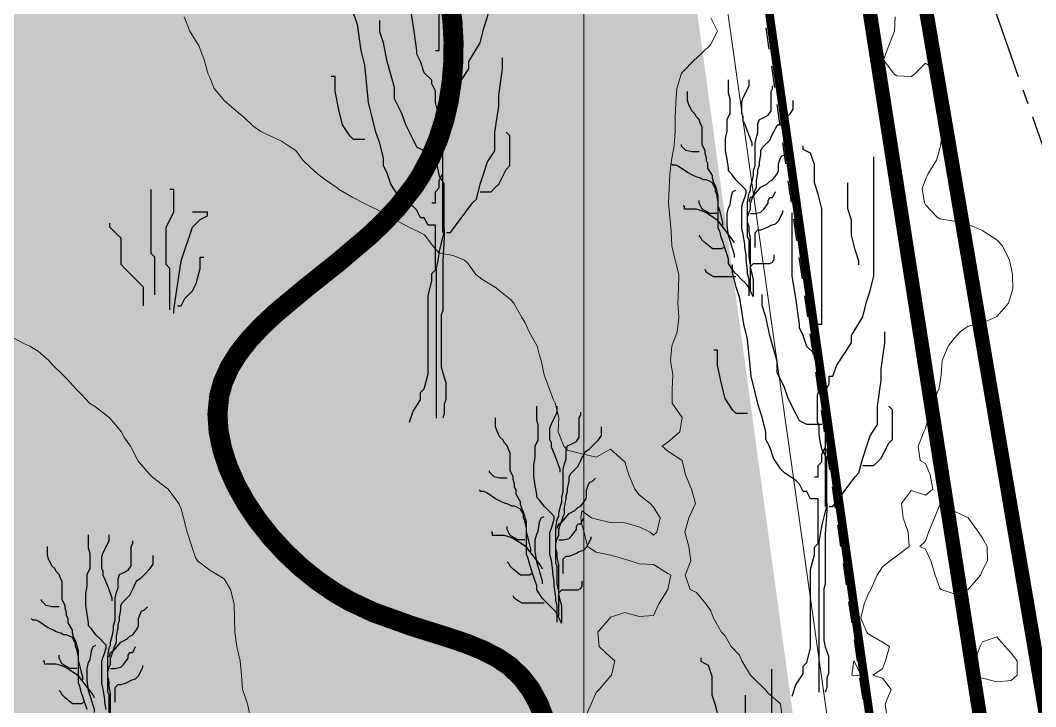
# Model space of a CAD drawing. Header units: centimetres. Extents: x 0 to 642158, y -847 to 649707.
# Drawn here: x 617047.13 to 617082.6, y 621313.15 to 621337.13 of the extents above; entities that cross this region are included whole.
import ezdxf

# ---------------------------------------------------------------- set-up
doc = ezdxf.new("R2010")
doc.units = ezdxf.units.CM
doc.header["$MEASUREMENT"] = 0
for name, pattern in [('ACAD_ISO08W100', [36, 24, -3, 6, -3]), ('CENTERX2', [4, 2.5, -0.5, 0.5, -0.5]), ('JIS_02_0.7', [1.35, 0.75, -0.6])]:
    doc.linetypes.add(name, pattern=pattern)
for name, color, linetype, lineweight in [('MEV_grille', 254, 'Continuous', 9), ('MEV_legende 500e', 7, 'Continuous', 9), ('MEV_schema paysager_V', 7, 'Continuous', 20), ('MEV_vegetal_V', 7, 'Continuous', 25), ('WAL_parcellaire agricole', 7, 'JIS_02_0.7', 25), ('WAL_topographie 0.5', 253, 'Continuous', 20)]:
    doc.layers.add(name, color=color, linetype=linetype, lineweight=lineweight)
doc.layers.add('MEV_vegetal_Ha', color=104, linetype='Continuous', lineweight=15, transparency=0.31)
doc.layers.add('MEV_vegetal_Hide', color=7, linetype='Continuous', lineweight=15, plot=False, transparency=0.76)
doc.layers.add('SPW_parcellaire cadastral', color=7, linetype='CENTERX2', lineweight=25, true_color=0xff0542)
picture_1 = doc.add_image_def('image2.png', size_in_pixel=(6614, 11023))

# ---------------------------------------------------------------- blocks, each defined once
blk = doc.blocks.new('legende vegetal')
for points in [[(617051.731, 621327.352), (617051.731, 621328.665), (617051.6, 621328.797), (617051.6, 621331.029)], [(617052.257, 621326.827), (617052.257, 621328.271), (617052.125, 621328.403), (617052.125, 621329.716), (617052.388, 621330.241), (617052.388, 621331.029), (617052.257, 621331.029)], [(617052.388, 621326.696), (617052.388, 621326.827), (617052.651, 621328.534), (617053.045, 621329.716), (617053.308, 621329.979), (617053.57, 621330.11), (617053.57, 621330.241), (617053.045, 621330.241)], [(617051.337, 621326.958), (617051.337, 621327.615), (617051.206, 621327.746), (617050.943, 621328.009), (617050.812, 621328.14), (617050.68, 621328.271), (617050.549, 621328.403), (617050.549, 621329.322), (617050.418, 621329.453), (617050.286, 621329.585), (617050.155, 621329.716), (617050.155, 621329.847)], [(617052.519, 621326.958), (617052.651, 621326.958), (617052.782, 621327.221), (617053.045, 621327.484), (617053.176, 621327.746), (617053.308, 621328.271), (617053.308, 621328.665), (617053.439, 621328.665)]]:
    blk.add_lwpolyline(points)
at = {"layer": 'MEV_vegetal_V'}
for points in [[(617061.534, 621335.887), (617061.664, 621335.887), (617061.664, 621339.913), (617061.534, 621340.433), (617061.404, 621340.823), (617061.404, 621341.472), (617061.274, 621341.861), (617061.015, 621341.991), (617061.015, 621342.121)], [(617061.404, 621330.562), (617061.534, 621330.562), (617061.534, 621330.951), (617061.664, 621331.081), (617061.664, 621331.341), (617061.794, 621331.601), (617061.794, 621333.549), (617061.924, 621333.809), (617061.924, 621334.068), (617062.054, 621334.068), (617062.184, 621334.458), (617062.703, 621335.237), (617062.703, 621335.497), (617063.093, 621336.147), (617063.223, 621336.666), (617063.353, 621337.056), (617063.483, 621337.575), (617063.483, 621341.732)], [(617061.794, 621329.523), (617061.794, 621333.289), (617061.664, 621333.549), (617061.534, 621334.068), (617061.534, 621334.458), (617061.404, 621334.718), (617061.404, 621334.848), (617061.144, 621335.108), (617061.015, 621335.497), (617060.884, 621335.757), (617060.884, 621335.887), (617060.755, 621336.796), (617060.625, 621337.575), (617060.625, 621339.783)], [(617060.625, 621322.899), (617060.755, 621323.288), (617061.015, 621323.678), (617061.015, 621323.938), (617061.144, 621324.068), (617061.274, 621324.587), (617061.274, 621327.315), (617061.404, 621327.834), (617061.404, 621328.094), (617061.534, 621328.224), (617061.534, 621329.782), (617061.274, 621329.782), (617061.144, 621330.042), (617061.015, 621330.042), (617060.884, 621330.302), (617060.755, 621330.432), (617060.365, 621330.692), (617060.235, 621330.822), (617059.975, 621331.211), (617059.845, 621331.601), (617059.715, 621331.861), (617059.715, 621332.12), (617059.585, 621332.64), (617059.455, 621333.03), (617059.325, 621333.549), (617059.196, 621334.068), (617059.065, 621335.367), (617058.935, 621335.887), (617058.806, 621336.796), (617058.676, 621337.186)], [(617061.664, 621332.38), (617061.144, 621332.38), (617060.884, 621332.51), (617060.755, 621332.77), (617060.495, 621333.289), (617060.365, 621333.679), (617060.105, 621334.199), (617060.105, 621334.588), (617059.845, 621335.497), (617059.715, 621336.147), (617059.585, 621336.536), (617059.585, 621336.926)], [(617061.924, 621329.523), (617062.054, 621329.523), (617062.834, 621330.562), (617062.963, 621330.692), (617063.093, 621331.211), (617063.223, 621331.601), (617063.353, 621331.991), (617063.613, 621332.38), (617063.613, 621333.03), (617063.743, 621333.939), (617063.743, 621334.328), (617063.873, 621335.237), (617063.873, 621335.627)], [(617059.065, 621332.77), (617058.676, 621332.77), (617058.546, 621332.9), (617058.286, 621333.289), (617058.156, 621333.809), (617058.026, 621334.458), (617058.026, 621334.978), (617057.896, 621334.978)], [(617072.494, 621327.312), (617072.494, 621327.877), (617072.442, 621328.082), (617072.442, 621328.185), (617072.391, 621328.595), (617072.391, 621328.749), (617072.34, 621329.006), (617072.34, 621329.108), (617072.288, 621329.468), (617072.237, 621329.673), (617072.237, 621330.443), (617072.288, 621330.597), (617072.34, 621330.75), (617072.391, 621330.904), (617072.391, 621331.007), (617072.288, 621331.11), (617072.186, 621331.212), (617072.032, 621331.366), (617071.878, 621331.572), (617071.775, 621331.674), (617071.775, 621331.777), (617071.724, 621332.085), (617071.672, 621332.393), (617071.672, 621332.803), (617071.724, 621333.06), (617071.724, 621333.47), (617071.775, 621333.573), (617071.826, 621333.675), (617071.826, 621334.189), (617071.775, 621334.394), (617071.775, 621334.856)], [(617072.596, 621332.546), (617072.596, 621332.649), (617072.442, 621333.06), (617072.34, 621333.316), (617072.288, 621333.419), (617072.288, 621333.573), (617072.237, 621333.675), (617072.237, 621334.086), (617072.288, 621334.24), (617072.494, 621334.65), (617072.494, 621334.856)], [(617072.648, 621327.312), (617072.648, 621327.877), (617072.596, 621328.082), (617072.545, 621328.287), (617072.545, 621328.39), (617072.494, 621328.647), (617072.494, 621329.262), (617072.442, 621329.365), (617072.442, 621330.597), (617072.494, 621330.904), (617072.545, 621331.007), (617072.545, 621331.11), (617072.596, 621331.315), (617072.648, 621331.52), (617072.648, 621331.674), (617072.699, 621331.879), (617072.699, 621332.649), (617072.75, 621332.854), (617072.802, 621333.008), (617072.802, 621333.316), (617072.853, 621333.47), (617072.956, 621333.521), (617073.161, 621333.624), (617073.264, 621333.778), (617073.264, 621334.445), (617073.315, 621334.548), (617073.315, 621334.65)], [(617072.648, 621327.261), (617072.596, 621327.364), (617072.442, 621327.672), (617072.34, 621327.774), (617072.237, 621327.877), (617072.083, 621328.031), (617071.98, 621328.133), (617071.775, 621328.441), (617071.775, 621328.595), (617071.724, 621328.749), (617071.621, 621329.057), (617071.57, 621329.211), (617071.518, 621329.365), (617071.467, 621329.57), (617071.416, 621329.673), (617071.416, 621330.802), (617071.364, 621331.007), (617071.313, 621331.161), (617071.262, 621331.264), (617071.21, 621331.418), (617071.21, 621331.52), (617071.056, 621331.777), (617071.056, 621331.931), (617071.005, 621332.033), (617071.005, 621332.136), (617070.954, 621332.29), (617070.954, 621332.393), (617070.902, 621332.495), (617070.851, 621332.598), (617070.851, 621333.214), (617070.8, 621333.316), (617070.748, 621333.47), (617070.646, 621333.573), (617070.594, 621333.675), (617070.492, 621333.778), (617070.44, 621333.881), (617070.389, 621333.983), (617070.338, 621334.137), (617070.338, 621334.445)], [(617061.568, 621323.034), (617061.568, 621328.275), (617061.623, 621328.549), (617061.677, 621328.876), (617061.841, 621329.531), (617061.841, 621331.224), (617061.677, 621331.496), (617061.623, 621331.715), (617061.568, 621332.043), (617061.568, 621332.316), (617061.513, 621332.479), (617061.513, 621333.407), (617061.568, 621333.571), (617061.623, 621333.79), (617061.623, 621333.844)], [(617072.545, 621327.518), (617072.545, 621329.314), (617072.494, 621329.57), (617072.494, 621329.724), (617072.442, 621329.878), (617072.442, 621330.083), (617072.494, 621330.237), (617072.545, 621330.34), (617072.545, 621330.545), (617072.596, 621330.699), (617072.648, 621330.853), (617072.699, 621331.007), (617072.75, 621331.11), (617072.75, 621331.315), (617072.802, 621331.623), (617072.802, 621331.725), (617072.853, 621331.879), (617072.853, 621331.982), (617072.904, 621332.239), (617072.904, 621332.393), (617072.956, 621332.495), (617073.212, 621332.752), (617073.315, 621332.957), (617073.366, 621333.06), (617073.418, 621333.162), (617073.469, 621333.265), (617073.623, 621333.367), (617073.726, 621333.47), (617073.931, 621333.675), (617074.034, 621333.829), (617074.034, 621334.137)], [(617063.093, 621330.951), (617063.483, 621330.951), (617063.613, 621331.081), (617063.743, 621331.211), (617064.003, 621331.731), (617064.133, 621331.861), (617064.133, 621332.9), (617064.003, 621333.03)], [(617070.748, 621332.341), (617070.492, 621332.341), (617070.286, 621332.393), (617070.132, 621332.546), (617070.132, 621332.598)], [(617074.901, 621326.32), (617075.032, 621326.32), (617075.032, 621330.346), (617074.901, 621330.866), (617074.772, 621331.256), (617074.772, 621331.905), (617074.642, 621332.294), (617074.382, 621332.424), (617074.382, 621332.554)], [(617072.494, 621330.597), (617072.545, 621330.75), (617072.648, 621330.802), (617072.904, 621331.11), (617073.11, 621331.212), (617073.212, 621331.315), (617073.315, 621331.366), (617073.469, 621331.572), (617073.52, 621331.674), (617073.52, 621331.931), (617073.572, 621332.085), (617073.623, 621332.187), (617073.726, 621332.239), (617073.828, 621332.341)], [(617074.772, 621320.995), (617074.901, 621320.995), (617074.901, 621321.384), (617075.032, 621321.514), (617075.032, 621321.774), (617075.162, 621322.034), (617075.162, 621323.982), (617075.291, 621324.242), (617075.291, 621324.501), (617075.421, 621324.501), (617075.552, 621324.891), (617076.071, 621325.67), (617076.071, 621325.93), (617076.461, 621326.58), (617076.591, 621327.099), (617076.72, 621327.489), (617076.851, 621328.008), (617076.851, 621332.164)], [(617071.57, 621329.776), (617071.57, 621329.878), (617071.467, 621330.289), (617071.416, 621330.443), (617071.416, 621330.597), (617071.364, 621330.853), (617071.313, 621330.956), (617071.313, 621331.058), (617071.262, 621331.161), (617071.21, 621331.264), (617071.108, 621331.315), (617071.005, 621331.366), (617070.902, 621331.366), (617070.8, 621331.418), (617070.646, 621331.469), (617070.543, 621331.52), (617070.338, 621331.623), (617070.184, 621331.725), (617070.03, 621331.828), (617069.927, 621331.879), (617069.824, 621331.879), (617069.773, 621331.931)], [(617071.98, 621328.647), (617071.98, 621328.749), (617071.775, 621329.416), (617071.724, 621329.776), (617071.724, 621330.186), (617071.775, 621330.391), (617071.826, 621330.494), (617071.878, 621330.802), (617071.929, 621330.956), (617072.032, 621331.007)], [(617076.331, 621328.398), (617076.331, 621328.528), (617076.201, 621328.918), (617076.071, 621329.437), (617076.071, 621329.957), (617075.941, 621330.346), (617075.941, 621331.256)], [(617071.364, 621330.186), (617071.108, 621330.186), (617070.851, 621330.34), (617070.748, 621330.545), (617070.748, 621330.648)], [(617072.545, 621330.186), (617072.699, 621330.186), (617072.904, 621330.237), (617073.007, 621330.34), (617073.161, 621330.545), (617073.161, 621330.648), (617073.212, 621330.75), (617073.315, 621330.75), (617073.366, 621330.853), (617073.418, 621330.956)], [(617071.98, 621329.16), (617071.929, 621329.262), (617071.416, 621329.929), (617071.262, 621330.032), (617070.954, 621330.237), (617070.8, 621330.289), (617070.646, 621330.34), (617070.235, 621330.34), (617070.235, 621330.443), (617070.184, 621330.443)], [(617072.699, 621329.006), (617072.699, 621329.519), (617072.802, 621329.622), (617072.904, 621329.622), (617073.058, 621329.673), (617073.161, 621329.724), (617073.264, 621329.776), (617073.418, 621329.827), (617073.52, 621329.929), (617073.572, 621330.032), (617073.674, 621330.237), (617073.674, 621330.289)], [(617075.162, 621319.956), (617075.162, 621323.722), (617075.032, 621323.982), (617074.901, 621324.501), (617074.901, 621324.891), (617074.772, 621325.151), (617074.772, 621325.281), (617074.512, 621325.54), (617074.382, 621325.93), (617074.252, 621326.19), (617074.252, 621326.32), (617074.122, 621327.229), (617073.992, 621328.008), (617073.992, 621330.216)], [(617061.841, 621329.64), (617061.841, 621329.367), (617061.787, 621328.549), (617061.787, 621326.801), (617061.732, 621326.638), (617061.732, 621324.836), (617061.787, 621324.617), (617061.841, 621324.454), (617061.896, 621324.29), (617061.896, 621323.689), (617061.841, 621323.526), (617061.841, 621323.198), (617061.787, 621323.034)], [(617071.621, 621329.006), (617071.518, 621328.954), (617071.21, 621328.954), (617070.954, 621329.16), (617070.851, 621329.262), (617070.8, 621329.365), (617070.748, 621329.416)], [(617072.545, 621328.185), (617072.545, 621328.339), (617072.648, 621328.441), (617073.212, 621328.441), (617073.315, 621328.493), (617073.366, 621328.595), (617073.366, 621328.749)], [(617072.032, 621327.98), (617071.262, 621327.98), (617071.159, 621328.031), (617071.005, 621328.133), (617070.954, 621328.236)], [(617073.992, 621313.332), (617074.122, 621313.721), (617074.382, 621314.111), (617074.382, 621314.371), (617074.512, 621314.501), (617074.642, 621315.02), (617074.642, 621317.748), (617074.772, 621318.267), (617074.772, 621318.527), (617074.901, 621318.657), (617074.901, 621320.215), (617074.642, 621320.215), (617074.512, 621320.475), (617074.382, 621320.475), (617074.252, 621320.735), (617074.122, 621320.865), (617073.732, 621321.125), (617073.602, 621321.254), (617073.343, 621321.644), (617073.213, 621322.034), (617073.082, 621322.294), (617073.082, 621322.553), (617072.953, 621323.073), (617072.823, 621323.463), (617072.693, 621323.982), (617072.563, 621324.501), (617072.433, 621325.8), (617072.303, 621326.32), (617072.173, 621327.229), (617072.043, 621327.619), (617071.913, 621328.138), (617071.913, 621328.398)], [(617075.032, 621322.813), (617074.512, 621322.813), (617074.252, 621322.943), (617074.122, 621323.203), (617073.862, 621323.722), (617073.732, 621324.112), (617073.472, 621324.632), (617073.472, 621325.021), (617073.213, 621325.93), (617073.082, 621326.58), (617072.953, 621326.969), (617072.953, 621327.359)], [(617075.291, 621319.956), (617075.421, 621319.956), (617076.201, 621320.995), (617076.331, 621321.125), (617076.461, 621321.644), (617076.591, 621322.034), (617076.72, 621322.423), (617076.981, 621322.813), (617076.981, 621323.463), (617077.11, 621324.371), (617077.11, 621324.761), (617077.24, 621325.67), (617077.24, 621326.06)], [(617072.433, 621323.203), (617072.043, 621323.203), (617071.913, 621323.333), (617071.653, 621323.722), (617071.524, 621324.242), (617071.394, 621324.891), (617071.394, 621325.411), (617071.263, 621325.411)], [(617074.935, 621313.467), (617074.935, 621318.708), (617074.99, 621318.981), (617075.045, 621319.309), (617075.209, 621319.964), (617075.209, 621321.657), (617075.045, 621321.929), (617074.99, 621322.148), (617074.935, 621322.476), (617074.935, 621322.748), (617074.881, 621322.912), (617074.881, 621323.84), (617074.935, 621324.004), (617074.99, 621324.222), (617074.99, 621324.277)], [(617065.79, 621315.913), (617065.79, 621316.478), (617065.739, 621316.683), (617065.739, 621316.786), (617065.687, 621317.196), (617065.687, 621317.35), (617065.636, 621317.607), (617065.636, 621317.709), (617065.584, 621318.068), (617065.533, 621318.274), (617065.533, 621319.043), (617065.584, 621319.197), (617065.636, 621319.351), (617065.687, 621319.505), (617065.687, 621319.608), (617065.584, 621319.71), (617065.482, 621319.813), (617065.328, 621319.967), (617065.174, 621320.172), (617065.071, 621320.275), (617065.071, 621320.378), (617065.02, 621320.685), (617064.969, 621320.993), (617064.969, 621321.404), (617065.02, 621321.66), (617065.02, 621322.071), (617065.071, 621322.174), (617065.123, 621322.276), (617065.123, 621322.789), (617065.071, 621322.995), (617065.071, 621323.456)], [(617065.893, 621321.147), (617065.893, 621321.25), (617065.739, 621321.66), (617065.636, 621321.917), (617065.584, 621322.02), (617065.584, 621322.174), (617065.533, 621322.276), (617065.533, 621322.687), (617065.584, 621322.841), (617065.79, 621323.251), (617065.79, 621323.456)], [(617065.944, 621315.913), (617065.944, 621316.478), (617065.893, 621316.683), (617065.841, 621316.888), (617065.841, 621316.991), (617065.79, 621317.247), (617065.79, 621317.863), (617065.739, 621317.966), (617065.739, 621319.197), (617065.79, 621319.505), (617065.841, 621319.608), (617065.841, 621319.71), (617065.893, 621319.916), (617065.944, 621320.121), (617065.944, 621320.275), (617065.995, 621320.48), (617065.995, 621321.25), (617066.046, 621321.455), (617066.098, 621321.609), (617066.098, 621321.917), (617066.149, 621322.071), (617066.252, 621322.122), (617066.457, 621322.225), (617066.56, 621322.379), (617066.56, 621323.046), (617066.611, 621323.148), (617066.611, 621323.251)], [(617076.461, 621321.384), (617076.851, 621321.384), (617076.981, 621321.514), (617077.11, 621321.644), (617077.371, 621322.164), (617077.5, 621322.294), (617077.5, 621323.333), (617077.371, 621323.463)], [(617065.944, 621315.862), (617065.893, 621315.965), (617065.739, 621316.272), (617065.636, 621316.375), (617065.533, 621316.478), (617065.379, 621316.632), (617065.276, 621316.734), (617065.071, 621317.042), (617065.071, 621317.196), (617065.02, 621317.35), (617064.917, 621317.658), (617064.866, 621317.812), (617064.815, 621317.966), (617064.763, 621318.171), (617064.712, 621318.274), (617064.712, 621319.403), (617064.66, 621319.608), (617064.609, 621319.762), (617064.558, 621319.864), (617064.506, 621320.018), (617064.506, 621320.121), (617064.352, 621320.378), (617064.352, 621320.531), (617064.301, 621320.634), (617064.301, 621320.737), (617064.25, 621320.891), (617064.25, 621320.993), (617064.199, 621321.096), (617064.147, 621321.199), (617064.147, 621321.814), (617064.096, 621321.917), (617064.045, 621322.071), (617063.942, 621322.174), (617063.891, 621322.276), (617063.788, 621322.379), (617063.736, 621322.481), (617063.685, 621322.584), (617063.634, 621322.738), (617063.634, 621323.046)], [(617065.841, 621316.118), (617065.841, 621317.914), (617065.79, 621318.171), (617065.79, 621318.325), (617065.739, 621318.479), (617065.739, 621318.684), (617065.79, 621318.838), (617065.841, 621318.941), (617065.841, 621319.146), (617065.893, 621319.3), (617065.944, 621319.454), (617065.995, 621319.608), (617066.046, 621319.71), (617066.046, 621319.916), (617066.098, 621320.224), (617066.098, 621320.326), (617066.149, 621320.48), (617066.149, 621320.583), (617066.2, 621320.839), (617066.2, 621320.993), (617066.252, 621321.096), (617066.508, 621321.352), (617066.611, 621321.558), (617066.663, 621321.66), (617066.714, 621321.763), (617066.765, 621321.866), (617066.919, 621321.968), (617067.022, 621322.071), (617067.227, 621322.276), (617067.33, 621322.43), (617067.33, 621322.738)], [(617064.045, 621320.942), (617063.788, 621320.942), (617063.582, 621320.993), (617063.428, 621321.147), (617063.428, 621321.199)], [(617065.79, 621319.197), (617065.841, 621319.351), (617065.944, 621319.403), (617066.2, 621319.71), (617066.406, 621319.813), (617066.508, 621319.916), (617066.611, 621319.967), (617066.765, 621320.172), (617066.817, 621320.275), (617066.817, 621320.531), (617066.868, 621320.685), (617066.919, 621320.788), (617067.022, 621320.839), (617067.124, 621320.942)], [(617064.866, 621318.376), (617064.866, 621318.479), (617064.763, 621318.889), (617064.712, 621319.043), (617064.712, 621319.197), (617064.66, 621319.454), (617064.609, 621319.556), (617064.609, 621319.659), (617064.558, 621319.762), (617064.506, 621319.864), (617064.404, 621319.916), (617064.301, 621319.967), (617064.199, 621319.967), (617064.096, 621320.018), (617063.942, 621320.07), (617063.839, 621320.121), (617063.634, 621320.224), (617063.48, 621320.326), (617063.326, 621320.429), (617063.223, 621320.48), (617063.121, 621320.48), (617063.069, 621320.531)], [(617075.209, 621320.073), (617075.209, 621319.8), (617075.154, 621318.981), (617075.154, 621317.234), (617075.099, 621317.071), (617075.099, 621315.269), (617075.154, 621315.05), (617075.209, 621314.887), (617075.263, 621314.723), (617075.263, 621314.122), (617075.209, 621313.958), (617075.209, 621313.631), (617075.154, 621313.467)], [(617065.276, 621317.247), (617065.276, 621317.35), (617065.071, 621318.017), (617065.02, 621318.376), (617065.02, 621318.787), (617065.071, 621318.992), (617065.123, 621319.095), (617065.174, 621319.403), (617065.225, 621319.556), (617065.328, 621319.608)], [(617065.841, 621318.787), (617065.995, 621318.787), (617066.2, 621318.838), (617066.303, 621318.941), (617066.457, 621319.146), (617066.457, 621319.249), (617066.508, 621319.351), (617066.611, 621319.351), (617066.663, 621319.454), (617066.714, 621319.556)], [(617050.032, 621312.856), (617049.981, 621313.113), (617049.981, 621313.216), (617049.93, 621313.575), (617049.878, 621313.78), (617049.878, 621314.55), (617049.93, 621314.704), (617049.981, 621314.858), (617050.032, 621315.011), (617050.032, 621315.114), (617049.93, 621315.217), (617049.827, 621315.319), (617049.673, 621315.473), (617049.519, 621315.679), (617049.416, 621315.781), (617049.416, 621315.884), (617049.365, 621316.192), (617049.314, 621316.5), (617049.314, 621316.91), (617049.365, 621317.167), (617049.365, 621317.577), (617049.416, 621317.68), (617049.468, 621317.782), (617049.468, 621318.296), (617049.416, 621318.501), (617049.416, 621318.963)], [(617050.238, 621316.654), (617050.238, 621316.756), (617050.084, 621317.167), (617049.981, 621317.423), (617049.93, 621317.526), (617049.93, 621317.68), (617049.878, 621317.782), (617049.878, 621318.193), (617049.93, 621318.347), (617050.135, 621318.757), (617050.135, 621318.963)], [(617065.276, 621317.761), (617065.225, 621317.863), (617064.712, 621318.53), (617064.558, 621318.633), (617064.25, 621318.838), (617064.096, 621318.889), (617063.942, 621318.941), (617063.531, 621318.941), (617063.531, 621319.043), (617063.48, 621319.043)], [(617064.66, 621318.787), (617064.404, 621318.787), (617064.147, 621318.941), (617064.045, 621319.146), (617064.045, 621319.249)], [(617050.135, 621312.754), (617050.135, 621313.369), (617050.084, 621313.472), (617050.084, 621314.704), (617050.135, 621315.011), (617050.186, 621315.114), (617050.186, 621315.217), (617050.238, 621315.422), (617050.289, 621315.627), (617050.289, 621315.781), (617050.34, 621315.986), (617050.34, 621316.756), (617050.391, 621316.961), (617050.443, 621317.115), (617050.443, 621317.423), (617050.494, 621317.577), (617050.597, 621317.628), (617050.802, 621317.731), (617050.905, 621317.885), (617050.905, 621318.552), (617050.956, 621318.655), (617050.956, 621318.757)], [(617065.995, 621317.607), (617065.995, 621318.12), (617066.098, 621318.222), (617066.2, 621318.222), (617066.354, 621318.274), (617066.457, 621318.325), (617066.56, 621318.376), (617066.714, 621318.428), (617066.817, 621318.53), (617066.868, 621318.633), (617066.97, 621318.838), (617066.97, 621318.889)], [(617049.365, 621312.856), (617049.262, 621313.164), (617049.211, 621313.318), (617049.16, 621313.472), (617049.108, 621313.677), (617049.057, 621313.78), (617049.057, 621314.909), (617049.006, 621315.114), (617048.954, 621315.268), (617048.903, 621315.371), (617048.851, 621315.525), (617048.851, 621315.627), (617048.697, 621315.884), (617048.697, 621316.038), (617048.646, 621316.14), (617048.646, 621316.243), (617048.595, 621316.397), (617048.595, 621316.5), (617048.544, 621316.602), (617048.492, 621316.705), (617048.492, 621317.321), (617048.441, 621317.423), (617048.39, 621317.577), (617048.287, 621317.68), (617048.236, 621317.782), (617048.133, 621317.885), (617048.082, 621317.988), (617048.03, 621318.09), (617047.979, 621318.244), (617047.979, 621318.552)], [(617050.186, 621311.625), (617050.186, 621313.421), (617050.135, 621313.677), (617050.135, 621313.831), (617050.084, 621313.985), (617050.084, 621314.19), (617050.135, 621314.344), (617050.186, 621314.447), (617050.186, 621314.652), (617050.238, 621314.806), (617050.289, 621314.96), (617050.34, 621315.114), (617050.391, 621315.217), (617050.391, 621315.422), (617050.443, 621315.73), (617050.443, 621315.833), (617050.494, 621315.986), (617050.494, 621316.089), (617050.545, 621316.346), (617050.545, 621316.5), (617050.597, 621316.602), (617050.854, 621316.859), (617050.956, 621317.064), (617051.008, 621317.167), (617051.059, 621317.269), (617051.11, 621317.372), (617051.264, 621317.475), (617051.367, 621317.577), (617051.572, 621317.782), (617051.675, 621317.936), (617051.675, 621318.244)], [(617064.917, 621317.607), (617064.815, 621317.555), (617064.506, 621317.555), (617064.25, 621317.761), (617064.147, 621317.863), (617064.096, 621317.966), (617064.045, 621318.017)], [(617065.841, 621316.786), (617065.841, 621316.939), (617065.944, 621317.042), (617066.508, 621317.042), (617066.611, 621317.093), (617066.663, 621317.196), (617066.663, 621317.35)], [(617065.328, 621316.58), (617064.558, 621316.58), (617064.455, 621316.632), (617064.301, 621316.734), (617064.25, 621316.837)], [(617048.39, 621316.448), (617048.133, 621316.448), (617047.927, 621316.5), (617047.773, 621316.654), (617047.773, 621316.705)], [(617050.135, 621314.704), (617050.186, 621314.858), (617050.289, 621314.909), (617050.545, 621315.217), (617050.751, 621315.319), (617050.854, 621315.422), (617050.956, 621315.473), (617051.11, 621315.679), (617051.162, 621315.781), (617051.162, 621316.038), (617051.213, 621316.192), (617051.264, 621316.294), (617051.367, 621316.346), (617051.469, 621316.448)], [(617049.211, 621313.883), (617049.211, 621313.985), (617049.108, 621314.396), (617049.057, 621314.55), (617049.057, 621314.704), (617049.006, 621314.96), (617048.954, 621315.063), (617048.954, 621315.165), (617048.903, 621315.268), (617048.851, 621315.371), (617048.749, 621315.422), (617048.646, 621315.473), (617048.544, 621315.473), (617048.441, 621315.525), (617048.287, 621315.576), (617048.184, 621315.627), (617047.979, 621315.73), (617047.825, 621315.833), (617047.671, 621315.935), (617047.568, 621315.986), (617047.466, 621315.986), (617047.414, 621316.038)], [(617049.621, 621312.754), (617049.621, 621312.856), (617049.416, 621313.523), (617049.365, 621313.883), (617049.365, 621314.293), (617049.416, 621314.498), (617049.468, 621314.601), (617049.519, 621314.909), (617049.57, 621315.063), (617049.673, 621315.114)], [(617050.186, 621314.293), (617050.34, 621314.293), (617050.545, 621314.344), (617050.648, 621314.447), (617050.802, 621314.652), (617050.802, 621314.755), (617050.854, 621314.858), (617050.956, 621314.858), (617051.008, 621314.96), (617051.059, 621315.063)], [(617049.006, 621314.293), (617048.749, 621314.293), (617048.492, 621314.447), (617048.39, 621314.652), (617048.39, 621314.755)], [(617071.332, 621308.429), (617071.462, 621308.429), (617071.462, 621312.456), (617071.332, 621312.975), (617071.202, 621313.365), (617071.202, 621314.014), (617071.072, 621314.404), (617070.812, 621314.534), (617070.812, 621314.664)], [(617049.621, 621313.267), (617049.57, 621313.369), (617049.057, 621314.037), (617048.903, 621314.139), (617048.595, 621314.344), (617048.441, 621314.396), (617048.287, 621314.447), (617047.876, 621314.447), (617047.876, 621314.55), (617047.825, 621314.55)], [(617050.34, 621313.113), (617050.34, 621313.626), (617050.443, 621313.729), (617050.545, 621313.729), (617050.699, 621313.78), (617050.802, 621313.831), (617050.905, 621313.883), (617051.059, 621313.934), (617051.162, 621314.037), (617051.213, 621314.139), (617051.315, 621314.344), (617051.315, 621314.396)], [(617071.202, 621303.104), (617071.332, 621303.104), (617071.332, 621303.494), (617071.462, 621303.624), (617071.462, 621303.883), (617071.592, 621304.143), (617071.592, 621306.091), (617071.722, 621306.351), (617071.722, 621306.611), (617071.852, 621306.611), (617071.982, 621307.001), (617072.501, 621307.78), (617072.501, 621308.04), (617072.891, 621308.689), (617073.021, 621309.208), (617073.151, 621309.598), (617073.281, 621310.118), (617073.281, 621314.274)], [(617049.262, 621313.113), (617049.16, 621313.062), (617048.851, 621313.062), (617048.595, 621313.267), (617048.492, 621313.369), (617048.441, 621313.472), (617048.39, 621313.523)], [(617072.761, 621310.507), (617072.761, 621310.637), (617072.631, 621311.027), (617072.501, 621311.546), (617072.501, 621312.066), (617072.372, 621312.456), (617072.372, 621313.365)]]:
    blk.add_lwpolyline(points, dxfattribs=at)
blk = doc.blocks.new('*U112')
at = {"layer": 'MEV_grille', "transparency": 33554687}
blk.add_lwpolyline([(0, 1825.476), (0, -1825.476)], dxfattribs=at)
blk = doc.blocks.new('*U113')
at = {"layer": 'MEV_grille', "color": 0, "linetype": 'ByBlock', "lineweight": -2, "transparency": 16777216}
blk.add_blockref('*U112', (1700, 0), dxfattribs=at)

msp = doc.modelspace()

# ---------------------------------------------------------------- hatches: boundary and pattern name
at = {"layer": 'MEV_vegetal_Ha'}
h = msp.add_hatch(color=256, dxfattribs=at)
h.dxf.hatch_style = 1
h.paths.add_polyline_path([(617050.979, 621226.816), (617084.471, 621236.937), (617064.668, 621382.23), (617023.574, 621370.684)])

# ---------------------------------------------------------------- linework, layer by layer
at = {"layer": 'MEV_legende 500e', "color": 100, "linetype": 'ACAD_ISO08W100', "ltscale": 0.2, "const_width": 0.3}
msp.add_lwpolyline([(617050.184, 621223.774), (617087.812, 621235.73), (617066.591, 621384.341), (617020.869, 621371.556)], close=True, dxfattribs=at)
at = {"layer": 'MEV_schema paysager_V', "color": 60, "const_width": 0.5}
for points in [[(617110.277, 621100.618), (617111.124, 621109.529), (617111.382, 621116.71), (617111.574, 621125.307), (617110.935, 621135.4), (617109.34, 621150.055), (617106.104, 621177.648), (617104.154, 621190.505), (617102.541, 621197.282), (617100.539, 621209.483), (617096.053, 621236.837), (617089.623, 621273.757), (617077.79, 621343.258), (617071.163, 621389.516)], [(617108.822, 621103.031), (617109.811, 621117.869), (617110.075, 621125.387), (617109.255, 621136.748), (617107.17, 621155.599), (617105.176, 621171.458), (617103.362, 621186.14), (617101.579, 621194.056), (617099.483, 621205.218), (617096.884, 621218.628), (617084.5, 621288.232), (617075.813, 621343.77), (617069.415, 621389.248)]]:
    msp.add_lwpolyline(points, dxfattribs=at)
at = {"layer": 'MEV_schema paysager_V', "color": 51, "const_width": 0.7}
msp.add_lwpolyline([(617062.144, 621337.77), (617062.226, 621337.076), (617062.264, 621336.378), (617062.256, 621335.681), (617062.2, 621334.987), (617062.095, 621334.302), (617061.938, 621333.631), (617061.728, 621332.976), (617061.463, 621332.344), (617061.142, 621331.737), (617060.901, 621331.359), (617060.324, 621330.616), (617059.842, 621330.099), (617059.324, 621329.605), (617058.221, 621328.67), (617057.099, 621327.776), (617056.039, 621326.891), (617055.559, 621326.44), (617055.126, 621325.979), (617054.749, 621325.503), (617054.44, 621325.007), (617054.208, 621324.487), (617054.078, 621324.014), (617054.015, 621323.364), (617054.056, 621322.764), (617054.181, 621322.149), (617054.385, 621321.525), (617054.661, 621320.901), (617055.005, 621320.282), (617055.409, 621319.678), (617055.868, 621319.096), (617056.376, 621318.542), (617056.928, 621318.024), (617057.517, 621317.549), (617058.138, 621317.126), (617058.627, 621316.843), (617059.449, 621316.456), (617060.796, 621315.972), (617062.099, 621315.565), (617062.709, 621315.357), (617063.278, 621315.127), (617063.796, 621314.861), (617064.224, 621314.57), (617064.643, 621314.172), (617064.968, 621313.74), (617065.232, 621313.256), (617065.441, 621312.723)], dxfattribs=at)
at = {"layer": 'MEV_vegetal_Hide'}
msp.add_lwpolyline([(617065.569, 621381.901), (617089.092, 621215.154)], dxfattribs=at)
at = {"layer": 'SPW_parcellaire cadastral'}
msp.add_lwpolyline([(616994.605, 621177.519), (616985.886, 621207.147), (616944.019, 621346.288), (616971.753, 621365.049), (617029.25, 621381.354), (617065.63, 621389.514), (617071.741, 621390.887), (617073.221, 621360.179), (617089.684, 621313.243), (617093.033, 621290.202), (617101.744, 621209.692), (616994.605, 621177.519)], dxfattribs=at)
at = {"layer": 'WAL_parcellaire agricole'}
msp.add_lwpolyline([(616895.475, 621229.376), (616956.531, 621348.168), (616997.029, 621362.172), (617014.885, 621368.246), (617066.24, 621384.966), (617081.824, 621276.897)], dxfattribs=at)
at = {"layer": 'WAL_topographie 0.5'}
for points in [[(617052.853, 621337.25), (617053.045, 621336.75), (617053.25, 621336.43), (617053.368, 621336.25), (617053.553, 621335.75), (617053.69, 621335.25), (617053.75, 621335.135), (617053.901, 621334.75), (617054.25, 621334.324), (617054.341, 621334.25), (617054.75, 621333.904), (617054.941, 621333.75), (617055.25, 621333.44), (617055.536, 621333.25), (617055.75, 621333.139), (617056.25, 621332.911), (617056.5, 621332.75), (617056.75, 621332.577), (617056.993, 621332.25), (617057.25, 621332), (617057.523, 621331.75), (617057.75, 621331.583), (617058.234, 621331.25), (617058.25, 621331.235), (617058.75, 621330.936), (617059.111, 621330.75), (617059.25, 621330.679), (617059.75, 621330.44), (617060.117, 621330.25), (617060.25, 621330.15), (617060.75, 621329.881), (617061.027, 621329.75), (617061.25, 621329.639), (617061.542, 621329.25), (617061.75, 621329.012), (617062.25, 621328.917), (617062.65, 621328.75), (617062.75, 621328.656), (617063.045, 621328.25), (617063.25, 621328.089), (617063.75, 621327.783), (617063.79, 621327.75), (617064.25, 621327.379), (617064.371, 621327.25), (617064.65, 621326.75), (617064.75, 621326.583), (617064.906, 621326.25), (617065.183, 621325.75), (617065.25, 621325.464), (617065.321, 621325.25), (617065.427, 621324.75), (617065.618, 621324.25), (617065.75, 621323.893), (617065.809, 621323.75), (617065.945, 621323.25), (617065.917, 621322.75), (617066.112, 621322.25), (617066.25, 621322.112), (617066.75, 621321.987), (617067.25, 621321.875), (617067.75, 621322.15), (617068.194, 621321.75), (617068.25, 621321.704), (617068.389, 621321.25), (617068.6, 621320.75), (617068.75, 621320.554), (617069.139, 621320.25), (617069.25, 621320.117), (617069.479, 621319.75), (617069.365, 621319.25), (617069.25, 621319.15), (617069.135, 621319.25), (617068.75, 621319.435), (617068.25, 621319.571), (617067.75, 621319.583), (617067.25, 621319.705), (617067.083, 621319.75), (617066.75, 621320), (617066.708, 621319.75), (617066.75, 621319.5), (617066.833, 621319.25), (617066.95, 621318.75), (617067.25, 621318.554), (617067.75, 621318.444), (617068.25, 621318.301), (617068.431, 621318.25), (617068.75, 621318.147), (617069.25, 621318.125), (617069.75, 621317.806), (617069.85, 621317.75), (617069.75, 621317.25), (617069.75, 621317.25), (617069.435, 621316.75), (617069.25, 621316.333), (617068.75, 621316.3), (617068.25, 621316.442), (617067.75, 621316.275), (617067.724, 621316.25), (617067.303, 621315.75), (617067.357, 621315.25), (617067.75, 621314.883), (617067.904, 621314.75), (617067.783, 621314.25), (617067.75, 621314.221), (617067.35, 621313.75), (617067.25, 621313.65), (617067.068, 621313.25), (617066.848, 621312.75)], [(617073.742, 621312.75), (617073.683, 621313.25), (617073.25, 621313.632), (617073.152, 621313.75), (617072.75, 621314.138), (617072.642, 621314.25), (617072.337, 621314.75), (617072.25, 621314.95), (617071.967, 621315.25), (617071.75, 621315.633), (617071.625, 621315.75), (617071.352, 621316.25), (617071.25, 621316.5), (617071.083, 621316.75), (617070.75, 621317.143), (617070.536, 621317.25), (617070.361, 621317.75), (617070.556, 621318.25), (617070.479, 621318.75), (617070.35, 621319.25), (617070.479, 621319.75), (617070.717, 621320.25), (617070.578, 621320.75), (617070.368, 621321.25), (617070.25, 621321.75), (617070.25, 621321.75), (617069.75, 621322.083), (617069.55, 621322.25), (617069.75, 621322.393), (617070.167, 621322.75), (617070.25, 621323.25), (617069.908, 621323.75), (617069.898, 621324.25), (617069.921, 621324.75), (617069.84, 621325.25), (617069.896, 621325.75), (617070.075, 621326.25), (617070.131, 621326.75), (617070.095, 621327.25), (617070.129, 621327.75), (617070.135, 621328.25), (617070.009, 621328.75), (617069.893, 621329.25), (617069.866, 621329.75), (617069.821, 621330.25), (617069.779, 621330.75), (617069.799, 621331.25), (617069.825, 621331.75), (617069.884, 621332.25), (617069.969, 621332.75), (617070.007, 621333.25), (617070.011, 621333.75), (617070.036, 621334.25), (617070.071, 621334.75), (617070.214, 621335.25), (617070.25, 621335.304), (617070.677, 621335.75), (617070.75, 621335.814), (617071.221, 621336.25), (617071.25, 621336.298), (617071.483, 621336.75), (617071.25, 621337.217)], [(617077.692, 621337.25), (617077.669, 621336.75), (617077.469, 621336.25), (617077.286, 621335.75), (617077.653, 621335.25), (617077.75, 621335.193), (617078.25, 621335.165), (617078.368, 621335.25), (617078.75, 621335.632), (617079.25, 621335.288), (617079.262, 621335.25), (617079.305, 621334.75), (617079.336, 621334.25), (617079.369, 621333.75), (617079.35, 621333.25), (617079.282, 621332.75), (617079.25, 621332.654), (617079.136, 621332.25), (617078.836, 621331.75), (617078.75, 621331.564), (617078.64, 621331.25), (617078.719, 621330.75), (617078.75, 621330.685), (617079.158, 621330.25), (617079.25, 621330.201), (617079.75, 621330.11), (617080.25, 621330), (617080.75, 621329.785), (617080.796, 621329.75), (617081.25, 621329.458), (617081.438, 621329.25), (617081.691, 621328.75), (617081.75, 621328.482), (617081.798, 621328.25), (617081.804, 621327.75), (617081.75, 621327.55), (617081.655, 621327.25), (617081.25, 621326.78), (617081.181, 621326.75), (617080.75, 621326.562), (617080.25, 621326.443), (617079.97, 621326.25), (617079.75, 621326.012), (617079.545, 621325.75), (617079.333, 621325.25), (617079.303, 621324.75), (617079.25, 621324.424), (617079.214, 621324.25), (617078.995, 621323.75), (617078.841, 621323.25), (617078.75, 621322.875), (617078.701, 621322.75), (617078.5, 621322.25), (617078.562, 621321.75), (617078.75, 621321.65), (617078.912, 621321.25), (617079.015, 621320.75), (617078.75, 621320.536), (617078.25, 621320.706), (617077.911, 621320.25), (617077.971, 621319.75), (617078.143, 621319.25), (617078.186, 621318.75), (617077.75, 621318.425), (617077.516, 621318.25), (617077.25, 621318.038), (617077.059, 621317.75), (617076.843, 621317.25), (617076.75, 621317.079), (617076.611, 621316.75), (617076.489, 621316.25), (617076.701, 621315.75), (617076.75, 621315.693), (617077.25, 621315.406), (617077.5, 621315.25), (617077.359, 621314.75), (617077.25, 621314.472), (617076.917, 621314.25), (617077.25, 621314.15), (617077.558, 621313.75), (617077.35, 621313.25), (617077.417, 621312.75)], [(617046.75, 621326.105), (617047.25, 621325.84), (617047.456, 621325.75), (617047.75, 621325.571), (617048.125, 621325.25), (617048.25, 621325.1), (617048.618, 621324.75), (617048.75, 621324.611), (617049.075, 621324.25), (617049.25, 621324.066), (617049.55, 621323.75), (617049.75, 621323.632), (617050.231, 621323.25), (617050.25, 621323.232), (617050.659, 621322.75), (617050.75, 621322.583), (617050.972, 621322.25), (617051.231, 621321.75), (617051.25, 621321.725), (617051.663, 621321.25), (617051.75, 621321.17), (617052.25, 621320.792), (617052.298, 621320.75), (617052.667, 621320.25), (617052.75, 621320.062), (617052.826, 621319.75), (617052.953, 621319.25), (617053.115, 621318.75), (617053.25, 621318.361), (617053.317, 621318.25), (617053.75, 621317.925), (617054.042, 621317.75), (617054.25, 621317.618), (617054.476, 621317.25), (617054.605, 621316.75), (617054.607, 621316.25), (617054.625, 621315.75), (617054.698, 621315.25), (617054.75, 621315), (617054.806, 621314.75), (617054.861, 621314.25), (617054.89, 621313.75), (617055.06, 621313.25), (617055.173, 621312.75)], [(617080.25, 621317.25), (617080.25, 621317.25), (617079.75, 621317.092), (617079.298, 621317.25), (617079.25, 621317.298), (617079.086, 621317.75), (617078.939, 621318.25), (617078.75, 621318.655), (617078.55, 621318.75), (617078.75, 621318.932), (617078.853, 621319.25), (617079.068, 621319.75), (617079.25, 621320.212), (617079.75, 621319.983), (617080.25, 621319.75), (617080.25, 621319.75), (617080.603, 621319.25), (617080.75, 621319.042), (617080.909, 621318.75), (617080.917, 621318.25), (617080.75, 621317.917), (617080.676, 621317.75), (617080.25, 621317.25)], [(617081.956, 621314.25), (617081.75, 621314.063), (617081.25, 621314.015), (617080.75, 621314.152), (617080.25, 621314.238), (617080.233, 621314.25), (617080.25, 621314.281), (617080.464, 621314.75), (617080.659, 621315.25), (617080.75, 621315.417), (617081.25, 621315.591), (617081.542, 621315.25), (617081.75, 621315.023), (617081.957, 621314.75), (617081.956, 621314.25)], [(617076.25, 621314.234), (617076.5, 621314.25), (617076.25, 621314.75), (617076.179, 621314.25), (617076.25, 621314.234)]]:
    msp.add_lwpolyline(points, dxfattribs=at)

# ---------------------------------------------------------------- block references
at = {"layer": 'MEV_grille', "transparency": 33554687}
msp.add_blockref('*U113', (615366.814, 620593.644), dxfattribs=at)
at = {"layer": 'MEV_vegetal_V'}
msp.add_blockref('legende vegetal', (0.098, 0.193), dxfattribs=at)

# ---------------------------------------------------------------- pictures from other files: only their frames are drawn
image = msp.add_image(picture_1, insert=(616830.845, 620745.783), size_in_units=(429.466, 715.756), dxfattribs=dict(brightness=75))
image.dxf.flags = 7

doc.saveas('drawing.dxf')
